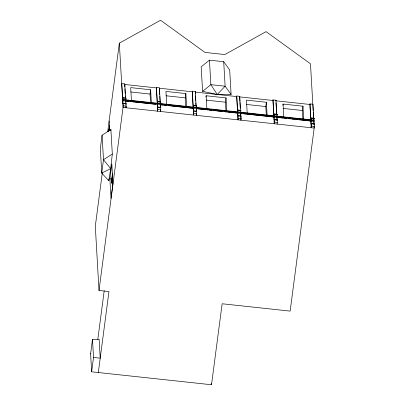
<?xml version="1.0" encoding="UTF-8"?>
<svg xmlns="http://www.w3.org/2000/svg" width="405" height="405" viewBox="0 0 405 405"><rect width="100%" height="100%" fill="white"/><g stroke="black" fill="none" stroke-linecap="round" stroke-linejoin="round"><path stroke-width="0.61" d="M125.96 106.505L126.031 107.76L126.107 103.741L123.12 103.417A6.88 0.425 -83.8 0 1 122.907 103.27L122.933 97.58L122.664 98.714L121.773 83.597L124.76 83.921L125.596 98.43M126.107 103.741A6.88 0.425 -83.8 0 1 125.894 103.594L125.889 97.843L125.773 98.455M160.588 110.241L160.663 111.502L160.739 107.477L157.753 107.153A6.88 0.425 -83.8 0 1 157.54 107.006L157.596 101.883L157.535 101.26L157.277 102.475L156.406 87.338L159.393 87.657L160.264 102.799L160.552 101.64L160.527 107.33A6.88 0.425 -83.8 0 0 160.557 107.553M196.471 114.114L196.541 115.374L196.622 111.35L193.636 111.026A6.88 0.425 -83.8 0 1 193.423 110.879L193.479 105.756L193.433 105.123L193.16 106.348L192.289 91.211L195.276 91.53L196.076 105.406M240.788 117.02L240.97 120.169L241.046 116.144L238.059 115.82A6.88 0.425 -83.8 0 1 237.846 115.673L237.902 110.55L237.841 109.927L237.583 111.142L236.712 96.005L239.699 96.324L240.499 110.201M241.046 116.144A6.88 0.425 -83.8 0 1 240.833 115.997L240.773 110.464M277.228 124.082L277.309 120.057L274.322 119.738A6.88 0.425 -83.8 0 1 274.109 119.591L274.134 113.901L273.846 115.055L272.975 99.919L275.962 100.237L276.762 114.119M277.116 120.072A6.88 0.425 -83.8 0 1 277.096 119.91L277.101 114.149L276.848 115.354M92.487 339.456L93.525 357.448L100.217 358.172L99.119 339.203A7.781 2.708 7.5 0 1 94.081 339.36A2.182 0.759 7.5 0 0 92.487 339.456L90.599 353.818L91.636 371.81L211.511 384.75L222.148 303.765L290.147 311.106L314.401 126.426L314.26 124.046L311.273 123.722A6.88 0.425 -83.8 0 1 311.06 123.576L311.086 117.885L310.802 119.045L309.926 103.908L312.913 104.227L313.753 118.736M314.26 124.046A6.88 0.425 -83.8 0 1 314.047 123.9L314.052 118.139L313.961 118.513M112.312 154.042L110.692 168.632L108.803 180.751L101.736 173.056L100.324 148.539L102.08 135.184L110.899 129.524L112.312 154.042L103.493 159.702L101.736 173.056L110.692 168.632L103.493 159.702L102.08 135.184M102.303 172.884L95.302 226.203L99.007 290.476L108.965 291.549L98.329 372.534M107.73 131.549L119.338 43.168L160.562 20.25L204.96 52.412L224.856 54.559L266.08 31.641L310.478 63.798L312.807 104.156M108.251 131.62L108.575 129.134L109.593 129.246M108.479 131.458L108.575 129.134M109.072 129.175L109.563 125.454M110.737 130.769L110.899 129.524M121.703 84.159L121.773 83.597M109.871 178.894L111.831 163.974L112.954 183.49L110.995 198.415L109.871 178.894L112.124 179.137M112.494 173.846L111.35 182.549L111.375 183.019L112.352 183.121L112.636 188.016M111.375 183.019L112.6 173.689M124.76 83.921L124.831 86.999M112.408 182.032L112.651 180.169M112.352 183.121L112.762 180.012M99.007 290.476L123.257 105.796L123.12 103.417M91.636 371.81L93.525 357.448M97.828 339.309L104.206 290.719M150.538 102.556L150.047 94.056L150.609 89.763L130.699 87.617L131.433 100.364M157.753 107.153L157.677 111.178L156.406 87.338M185.829 106.966L185.303 97.858L185.865 93.57L165.954 91.419L166.688 104.171M192.289 91.211L193.084 106.869M195.276 91.53L195.311 93.98M193.636 111.026L193.555 115.05L193.16 108.13M205.948 96.977L206.11 95.752L226.02 97.904L226.754 110.651M225.95 110.692L225.458 102.192L226.02 97.904M236.712 96.005L237.983 119.845L238.059 115.82M239.699 96.324L239.881 101.291M266.293 115.045L265.801 106.545L266.363 102.257L246.453 100.106L247.222 113.466M272.975 99.919L274.241 123.758L274.322 119.738M275.886 100.799L275.962 100.237M282.898 105.285L283.06 104.06L302.97 106.206L303.74 119.566M302.899 118.999L302.408 110.499L302.97 106.206M309.926 103.908L311.197 127.747L311.273 123.722M312.842 104.789L312.913 104.227M122.654 100.734L122.862 99.503L314.002 120.133L313.799 121.363M196.217 106.444L196.415 105.437L196.41 111.203A6.88 0.425 -83.8 0 0 196.622 111.35M209.451 60.158L201.174 66.83L202.586 91.348L217.272 94.471L231.103 94.426L229.686 69.908L223.707 61.697L209.451 60.158L210.863 84.675L217.272 94.471L225.119 86.214L223.707 61.697M202.586 91.348L210.863 84.675L225.119 86.214L231.103 94.426M124.846 84.498L156.284 87.89M159.428 88.229L192.75 91.829M195.266 92.097L236.763 96.577M239.279 96.846L273.228 100.511M275.744 100.784L310.326 104.515M130.754 91.97L150.047 94.056M166.015 95.777L185.303 97.858M206.165 100.111L225.458 102.192M246.508 104.465L265.801 106.545M283.115 108.418L302.408 110.499M122.933 97.58L125.92 97.904M157.565 101.316L160.552 101.64M193.448 105.189L196.435 105.513M237.872 109.983L240.859 110.307M274.134 113.901L277.121 114.22M311.086 117.885L314.072 118.209M122.963 98.142L125.95 98.466M157.596 101.883L160.582 102.202M193.479 105.756L196.465 106.075M237.902 110.55L240.889 110.874M274.165 114.463L277.152 114.787M311.121 118.452L314.108 118.771M122.826 99.848L313.966 120.477M126.811 101.073L129.154 101.326M130.329 101.453L155.52 104.171M160.269 104.682L163.22 105.001M164.4 105.128L166.759 105.386M168.004 105.518L170.495 105.786M171.74 105.923L185.429 107.401M186.675 107.533L193.165 108.231M197.944 108.748L208.16 109.851M209.4 109.988L211.891 110.256M213.136 110.388L215.627 110.656M216.867 110.793L223.094 111.466M224.335 111.598L226.825 111.866M228.02 111.998L230.415 112.256M231.609 112.382L237.588 113.03M240.575 113.349L241.79 113.481M243.005 113.613L273.851 116.944M276.838 117.263L283.277 117.961M284.487 118.088L286.973 118.361M288.218 118.493L290.709 118.761M291.954 118.898L294.44 119.166M295.685 119.298L298.176 119.566M299.422 119.703L310.802 120.933M122.761 100.718L125.747 101.037M157.393 104.455L193.079 108.332M193.276 108.327L237.72 113.152M237.7 113.122L240.686 113.446M273.962 117.035L276.949 117.359M310.913 121.024L313.9 121.348M125.17 101.002L157.236 104.465M240.231 113.425L274.185 117.085M276.701 117.359L311.283 121.09M122.907 103.27L125.894 103.594M157.54 107.006L160.527 107.33M193.423 110.879L196.41 111.203M237.846 115.673L240.833 115.997M274.109 119.591L277.096 119.91M311.06 123.576L314.047 123.9M123.257 105.796L126.244 106.12M157.889 109.537L160.876 109.856M193.772 113.41L196.759 113.729M238.196 118.204L241.183 118.523M274.458 122.118L277.445 122.437M311.415 126.107L314.401 126.426M108.641 130.218L109.654 130.329L109.117 120.994M312.878 105.396L313.166 110.449M313.262 112.104L313.581 117.592M313.678 119.262L313.971 124.411M314.077 126.183L314.184 128.071L123.044 107.441L119.338 43.168M283.06 104.06L283.829 117.415M275.997 102.688L276.321 108.348M276.397 109.608L276.686 114.64M276.833 117.161L277.01 120.305M266.363 102.257L267.098 115.005M239.952 102.551L240.281 108.211M240.57 113.243L240.676 115.131M206.11 95.752L206.844 108.505M195.418 95.869L195.711 100.901M195.817 102.789L195.964 105.305M196.217 109.709L196.324 111.598M211.44 383.494L211.511 384.75M185.865 93.57L186.639 106.925M159.357 88.847L159.681 94.512M159.793 96.4L160.081 101.432M160.188 103.321L160.446 107.725M150.609 89.763L151.343 102.516M124.942 88.882L125.231 93.919M125.342 95.808L125.484 98.324M125.742 102.728L125.849 104.617M108.732 179.496L108.803 180.751M90.599 353.818A2.182 0.759 7.5 0 1 90.928 353.742M277.309 120.057A6.88 0.425 -83.8 0 1 277.212 120.229M160.739 107.477A6.88 0.425 -83.8 0 1 160.588 107.634"/></g></svg>
